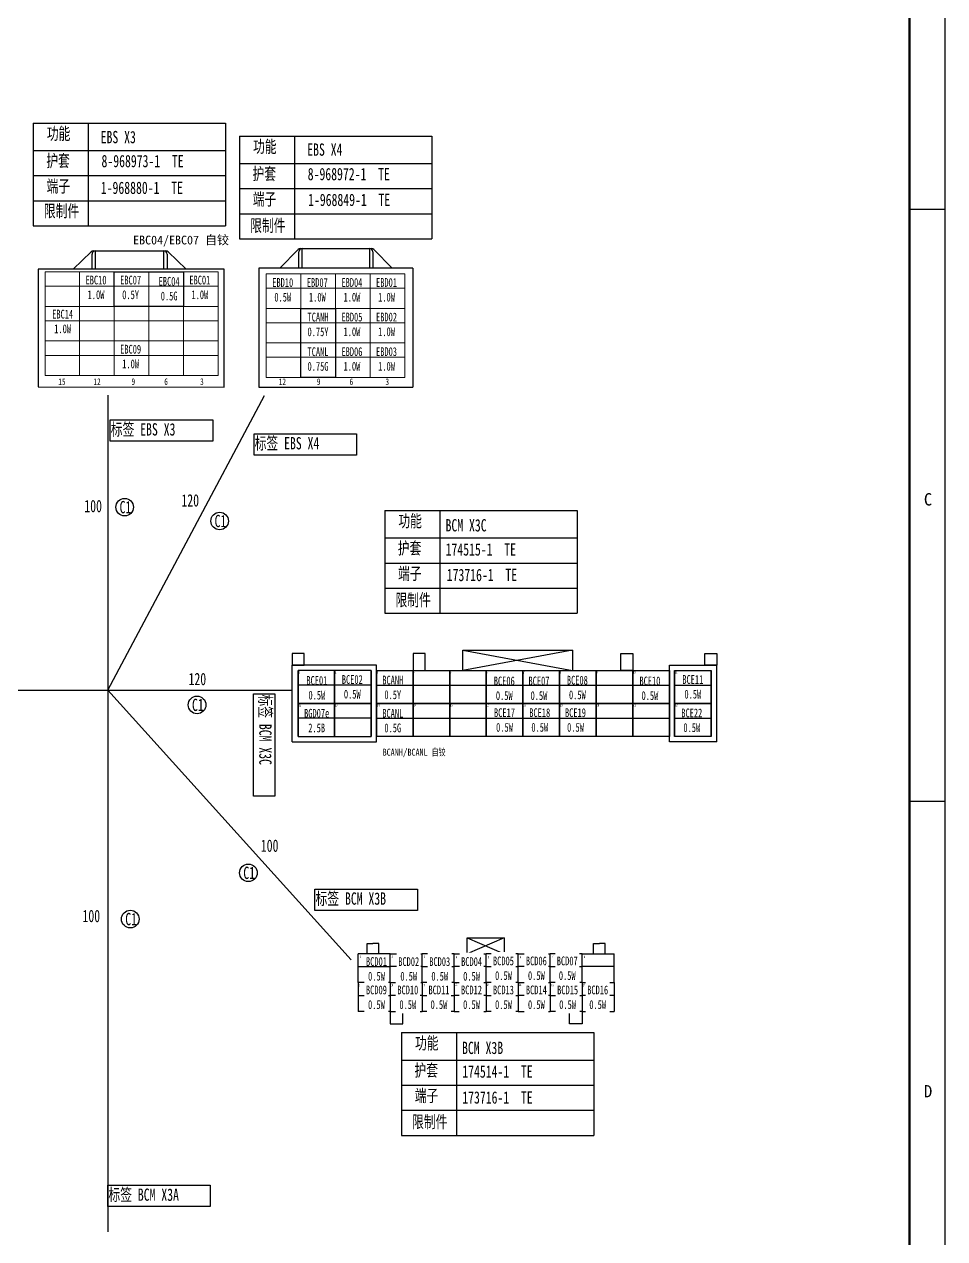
# Model space of a CAD drawing. Header units: millimetres. Extents: x 1543 to 5748, y 1576 to 2417.
# Drawn here: x 5486.9 to 5748.4, y 1788.3 to 2133.4 of the extents above; entities that cross this region are included whole.
import ezdxf

# ---------------------------------------------------------------- set-up
doc = ezdxf.new("R2010")
doc.units = ezdxf.units.MM
doc.layers.get('0').update_dxf_attribs({"lineweight": 25})
doc.layers.add('11文本层', color=255, linetype='Continuous')
for name, color, linetype, lineweight in [('1轮廓实线层', 7, 'Continuous', 50), ('_0', 7, 'Continuous', 25), ('图框层', 7, 'Continuous', 25), ('基本型', 7, 'Continuous', 18)]:
    doc.layers.add(name, color=color, linetype=linetype, lineweight=lineweight)
doc.styles.add('FST', font='', dxfattribs={"width": 0.67})
doc.styles.get("Standard").update_dxf_attribs({"font": ''})
doc.styles.add('仿宋体', font='', dxfattribs={"width": 0.7, "height": 3.5})
doc.styles.add('仿宋体GB2312', font='', dxfattribs={"width": 0.7})
doc.styles.add('标准', font='fangsong.ttf', dxfattribs={"width": 0.7, "height": 3.5})
doc.styles.get('FST').set_extended_font_data('宋体')
doc.styles.get('Standard').set_extended_font_data('SimSun')
doc.styles.get('仿宋体').set_extended_font_data('SimSun')
doc.styles.get('仿宋体GB2312').set_extended_font_data('SimSun')

# ---------------------------------------------------------------- blocks, each defined once
blk = doc.blocks.new('ZwmFrameMain_A0X5^_^分区图框^_^landscape')
at = {"lineweight": 50}
blk.add_line((4170, 821), (4170, 0), dxfattribs=at)
at = {"color": 3}
for p, q in [((4170, 494.6), (4180, 494.6)), ((4170, 326.4), (4180, 326.4))]:
    blk.add_line(p, q, dxfattribs=at)
at = {"layer": '图框层', "color": 1}
blk.add_line((4180, 831), (4180, -10), dxfattribs=at)
at = {"color": 3, "char_height": 3.5, "attachment_point": 1}
for s, insert in [('C', (4174.09, 413.88)), ('D', (4174.09, 245.68))]:
    blk.add_mtext_dynamic_manual_height_columns(s, width=3.8442, gutter_width=1, heights=[0], dxfattribs=dict(at, insert=insert))

msp = doc.modelspace()

# ---------------------------------------------------------------- linework, layer by layer
at = {"linetype": 'Continuous'}
for p, q in [((5505.91, 2068.72), (5500.83, 2063.8)), ((5506.19, 2063.8), (5506.19, 2068.06)), ((5506.56, 2068.99), (5527.16, 2068.99)), ((5507.12, 2068.99), (5507.12, 2063.8)), ((5526.6, 2063.8), (5526.6, 2068.99)), ((5527.53, 2068.06), (5527.53, 2063.8)), ((5532.89, 2063.8), (5527.8, 2068.72)), ((5564.7, 2069.37), (5559.5, 2064.08)), ((5564.97, 2064.08), (5564.97, 2068.72)), ((5565.36, 2069.65), (5585.55, 2069.65)), ((5565.9, 2064.08), (5565.9, 2069.65)), ((5585.01, 2069.65), (5585.01, 2064.08)), ((5585.94, 2068.72), (5585.94, 2064.08)), ((5591.41, 2064.08), (5586.21, 2069.37)), ((5584.08, 2064.08), (5553.56, 2064.08)), ((5597.35, 2064.08), (5584.08, 2064.08))]:
    msp.add_line(p, q, dxfattribs=at)
for p, q in [((5543.71, 2063.8), (5490.89, 2063.8)), ((5490.89, 2063.8), (5490.89, 2030.33)), ((5543.71, 2030.31), (5543.71, 2063.8)), ((5553.56, 2064.08), (5553.56, 2030.31)), ((5597.35, 2064.08), (5597.35, 2030.31)), ((5490.89, 2030.33), (5543.71, 2030.31)), ((5553.56, 2030.31), (5597.35, 2030.31)), ((5563.06, 1954.54), (5563.06, 1951.29)), ((5566.48, 1954.54), (5563.06, 1954.54)), ((5566.48, 1951.29), (5566.48, 1954.54)), ((5597.38, 1954.54), (5597.38, 1949.73)), ((5600.8, 1954.54), (5597.38, 1954.54)), ((5600.8, 1949.73), (5600.8, 1954.54)), ((5611.48, 1955.57), (5642.68, 1955.57)), ((5611.48, 1949.73), (5611.48, 1955.57)), ((5611.48, 1955.57), (5642.68, 1949.73)), ((5642.68, 1955.57), (5611.48, 1949.73)), ((5642.68, 1955.57), (5642.68, 1949.73)), ((5656.37, 1954.54), (5659.78, 1954.54)), ((5656.37, 1949.73), (5656.37, 1954.54)), ((5659.78, 1954.54), (5659.78, 1949.73)), ((5680.29, 1954.54), (5683.7, 1954.54)), ((5680.29, 1951.29), (5680.29, 1954.54)), ((5683.7, 1954.54), (5683.7, 1951.29)), ((5563.06, 1951.29), (5566.48, 1951.29)), ((5586.98, 1951.29), (5563.06, 1951.29)), ((5563.06, 1929.45), (5563.06, 1951.29)), ((5586.98, 1929.45), (5586.98, 1951.29)), ((5670.18, 1951.29), (5683.7, 1951.29)), ((5670.18, 1929.45), (5670.18, 1951.29)), ((5683.7, 1951.29), (5680.29, 1951.29)), ((5683.7, 1929.45), (5683.7, 1951.29)), ((5564.71, 1949.73), (5564.71, 1940.37)), ((5564.71, 1940.37), (5564.71, 1949.73)), ((5564.71, 1949.73), (5564.71, 1940.37)), ((5564.71, 1940.37), (5564.71, 1949.73)), ((5564.71, 1949.73), (5564.71, 1940.37)), ((5564.71, 1949.73), (5564.71, 1940.37)), ((5564.71, 1940.37), (5564.71, 1949.73)), ((5575.11, 1949.73), (5564.71, 1949.73)), ((5564.71, 1949.73), (5564.71, 1940.37)), ((5564.71, 1940.37), (5564.71, 1949.73)), ((5575.11, 1940.37), (5575.11, 1949.73)), ((5575.11, 1949.73), (5575.11, 1940.37)), ((5575.11, 1949.73), (5575.11, 1940.37)), ((5575.11, 1940.37), (5575.11, 1949.73)), ((5575.11, 1949.73), (5575.11, 1940.37)), ((5575.11, 1940.37), (5575.11, 1949.73)), ((5575.11, 1949.73), (5575.11, 1940.37)), ((5575.11, 1940.37), (5575.11, 1949.73)), ((5575.11, 1949.73), (5575.11, 1940.37)), ((5585.51, 1949.73), (5575.11, 1949.73)), ((5575.11, 1940.37), (5575.11, 1949.73)), ((5575.11, 1949.73), (5575.11, 1940.37)), ((5575.11, 1949.73), (5575.11, 1940.37)), ((5575.11, 1940.37), (5575.11, 1949.73)), ((5575.11, 1949.73), (5575.11, 1940.37)), ((5575.11, 1940.37), (5575.11, 1949.73)), ((5575.11, 1949.73), (5575.11, 1940.37)), ((5585.51, 1949.73), (5585.51, 1940.37)), ((5585.51, 1940.37), (5585.51, 1949.73)), ((5585.51, 1949.73), (5585.51, 1940.37)), ((5585.51, 1940.37), (5585.51, 1949.73)), ((5585.51, 1949.73), (5585.51, 1940.37)), ((5585.51, 1949.73), (5585.51, 1940.37)), ((5585.51, 1940.37), (5585.51, 1949.73)), ((5586.98, 1949.73), (5586.98, 1931.01)), ((5586.98, 1949.73), (5597.38, 1949.73)), ((5597.38, 1949.73), (5600.8, 1949.73)), ((5597.38, 1949.73), (5607.78, 1949.73)), ((5597.38, 1949.73), (5597.38, 1931.01)), ((5597.38, 1940.37), (5597.38, 1949.73)), ((5597.38, 1949.73), (5597.38, 1940.37)), ((5597.38, 1949.73), (5597.38, 1940.37)), ((5597.38, 1940.37), (5597.38, 1949.73)), ((5597.38, 1949.73), (5597.38, 1940.37)), ((5597.38, 1940.37), (5597.38, 1949.73)), ((5597.38, 1949.73), (5597.38, 1940.37)), ((5607.78, 1949.73), (5607.78, 1940.37)), ((5607.78, 1940.37), (5607.78, 1949.73)), ((5607.78, 1949.73), (5607.78, 1940.37)), ((5607.78, 1940.37), (5607.78, 1949.73)), ((5607.78, 1949.73), (5607.78, 1940.37)), ((5607.78, 1949.73), (5607.78, 1940.37)), ((5607.78, 1940.37), (5607.78, 1949.73)), ((5607.78, 1949.73), (5618.18, 1949.73)), ((5607.78, 1949.73), (5607.78, 1931.01)), ((5611.48, 1949.73), (5621.88, 1949.73)), ((5618.18, 1949.73), (5618.18, 1940.37)), ((5618.18, 1940.37), (5618.18, 1949.73)), ((5618.18, 1949.73), (5618.18, 1940.37)), ((5618.18, 1940.37), (5618.18, 1949.73)), ((5618.18, 1949.73), (5618.18, 1940.37)), ((5618.18, 1949.73), (5618.18, 1940.37)), ((5618.18, 1940.37), (5618.18, 1949.73)), ((5618.18, 1949.73), (5618.18, 1931.01)), ((5621.88, 1949.73), (5632.46, 1949.73)), ((5628.58, 1940.37), (5628.58, 1949.73)), ((5628.58, 1949.73), (5628.58, 1940.37)), ((5628.58, 1949.73), (5628.58, 1940.37)), ((5628.58, 1940.37), (5628.58, 1949.73)), ((5628.58, 1949.73), (5628.58, 1940.37)), ((5628.58, 1940.37), (5628.58, 1949.73)), ((5628.58, 1949.73), (5628.58, 1940.37)), ((5632.46, 1949.73), (5649.38, 1949.73)), ((5638.98, 1949.73), (5638.98, 1940.37)), ((5638.98, 1940.37), (5638.98, 1949.73)), ((5638.98, 1949.73), (5638.98, 1940.37)), ((5638.98, 1940.37), (5638.98, 1949.73)), ((5638.98, 1949.73), (5638.98, 1940.37)), ((5638.98, 1949.73), (5638.98, 1940.37)), ((5638.98, 1940.37), (5638.98, 1949.73)), ((5638.98, 1949.73), (5638.98, 1940.37)), ((5638.98, 1940.37), (5638.98, 1949.73)), ((5638.98, 1949.73), (5638.98, 1931.01)), ((5649.38, 1949.73), (5659.78, 1949.73)), ((5649.38, 1949.73), (5649.38, 1931.01)), ((5649.38, 1940.37), (5649.38, 1949.73)), ((5649.38, 1949.73), (5649.38, 1940.37)), ((5649.38, 1949.73), (5649.38, 1940.37)), ((5649.38, 1940.37), (5649.38, 1949.73)), ((5649.38, 1949.73), (5649.38, 1940.37)), ((5649.38, 1940.37), (5649.38, 1949.73)), ((5649.38, 1949.73), (5649.38, 1940.37)), ((5659.78, 1949.73), (5656.37, 1949.73)), ((5659.78, 1949.73), (5659.78, 1940.37)), ((5659.78, 1940.37), (5659.78, 1949.73)), ((5659.78, 1949.73), (5659.78, 1940.37)), ((5659.78, 1940.37), (5659.78, 1949.73)), ((5659.78, 1949.73), (5659.78, 1940.37)), ((5659.78, 1949.73), (5670.18, 1949.73)), ((5659.78, 1949.73), (5659.78, 1940.37)), ((5659.78, 1940.37), (5659.78, 1949.73)), ((5670.18, 1940.37), (5670.18, 1949.73)), ((5670.18, 1949.73), (5670.18, 1940.37)), ((5670.18, 1940.37), (5670.18, 1949.73)), ((5670.18, 1949.73), (5670.18, 1940.37)), ((5670.18, 1949.73), (5670.18, 1940.37)), ((5670.18, 1940.37), (5670.18, 1949.73)), ((5670.18, 1949.73), (5670.18, 1940.37)), ((5670.18, 1940.37), (5670.18, 1949.73)), ((5670.18, 1949.73), (5670.18, 1940.37)), ((5671.65, 1940.37), (5671.65, 1949.73)), ((5671.65, 1949.73), (5671.65, 1940.37)), ((5671.65, 1949.73), (5682.05, 1949.73)), ((5671.65, 1949.73), (5671.65, 1940.37)), ((5671.65, 1940.37), (5671.65, 1949.73)), ((5671.65, 1949.73), (5671.65, 1940.37)), ((5671.65, 1940.37), (5671.65, 1949.73)), ((5671.65, 1949.73), (5671.65, 1940.37)), ((5682.05, 1949.73), (5682.05, 1940.37)), ((5682.05, 1940.37), (5682.05, 1949.73)), ((5682.05, 1949.73), (5682.05, 1940.37)), ((5682.05, 1940.37), (5682.05, 1949.73)), ((5682.05, 1949.73), (5682.05, 1940.37)), ((5682.05, 1949.73), (5682.05, 1940.37)), ((5682.05, 1940.37), (5682.05, 1949.73)), ((5682.05, 1949.73), (5682.05, 1940.37)), ((5682.05, 1940.37), (5682.05, 1949.73)), ((5575.11, 1945.57), (5564.71, 1945.57)), ((5585.51, 1945.57), (5575.11, 1945.57)), ((5586.98, 1945.57), (5597.38, 1945.57)), ((5597.38, 1945.57), (5607.78, 1945.57)), ((5607.78, 1945.57), (5618.18, 1945.57)), ((5618.18, 1945.57), (5628.58, 1945.57)), ((5628.58, 1945.57), (5638.98, 1945.57)), ((5638.98, 1945.57), (5649.38, 1945.57)), ((5649.38, 1945.57), (5659.78, 1945.57)), ((5659.78, 1945.57), (5670.18, 1945.57)), ((5671.65, 1945.57), (5682.05, 1945.57)), ((5564.71, 1940.37), (5564.71, 1931.01)), ((5564.71, 1931.01), (5564.71, 1940.37)), ((5564.71, 1940.37), (5564.71, 1931.01)), ((5564.71, 1931.01), (5564.71, 1940.37)), ((5564.71, 1940.37), (5564.71, 1931.01)), ((5564.71, 1931.01), (5564.71, 1940.37)), ((5564.71, 1940.37), (5564.71, 1931.01)), ((5564.71, 1931.01), (5564.71, 1940.37)), ((5564.71, 1940.37), (5564.71, 1931.01)), ((5575.11, 1940.37), (5564.71, 1940.37)), ((5564.71, 1940.37), (5575.11, 1940.37)), ((5575.11, 1940.37), (5575.11, 1931.01)), ((5575.11, 1931.01), (5575.11, 1940.37)), ((5575.11, 1940.37), (5575.11, 1931.01)), ((5575.11, 1931.01), (5575.11, 1940.37)), ((5575.11, 1940.37), (5575.11, 1931.01)), ((5575.11, 1931.01), (5575.11, 1940.37)), ((5575.11, 1940.37), (5575.11, 1931.01)), ((5575.11, 1940.37), (5585.51, 1940.37)), ((5585.51, 1940.37), (5575.11, 1940.37)), ((5575.11, 1940.37), (5575.11, 1931.01)), ((5575.11, 1931.01), (5575.11, 1940.37)), ((5575.11, 1940.37), (5575.11, 1931.01)), ((5575.11, 1931.01), (5575.11, 1940.37)), ((5575.11, 1940.37), (5575.11, 1931.01)), ((5575.11, 1931.01), (5575.11, 1940.37)), ((5575.11, 1940.37), (5575.11, 1931.01)), ((5575.11, 1931.01), (5575.11, 1940.37)), ((5575.11, 1940.37), (5575.11, 1931.01)), ((5585.51, 1940.37), (5585.51, 1931.01)), ((5585.51, 1931.01), (5585.51, 1940.37)), ((5585.51, 1940.37), (5585.51, 1931.01)), ((5585.51, 1931.01), (5585.51, 1940.37)), ((5585.51, 1940.37), (5585.51, 1931.01)), ((5585.51, 1931.01), (5585.51, 1940.37)), ((5585.51, 1940.37), (5585.51, 1931.01)), ((5597.38, 1940.37), (5586.98, 1940.37)), ((5586.98, 1940.37), (5597.38, 1940.37)), ((5597.38, 1940.37), (5607.78, 1940.37)), ((5607.78, 1940.37), (5597.38, 1940.37)), ((5597.38, 1940.37), (5597.38, 1931.01)), ((5597.38, 1931.01), (5597.38, 1940.37)), ((5597.38, 1940.37), (5597.38, 1931.01)), ((5597.38, 1931.01), (5597.38, 1940.37)), ((5597.38, 1940.37), (5597.38, 1931.01)), ((5597.38, 1931.01), (5597.38, 1940.37)), ((5597.38, 1940.37), (5597.38, 1931.01)), ((5607.78, 1940.37), (5607.78, 1931.01)), ((5607.78, 1931.01), (5607.78, 1940.37)), ((5607.78, 1940.37), (5607.78, 1931.01)), ((5607.78, 1931.01), (5607.78, 1940.37)), ((5607.78, 1940.37), (5607.78, 1931.01)), ((5607.78, 1931.01), (5607.78, 1940.37)), ((5607.78, 1940.37), (5607.78, 1931.01)), ((5607.78, 1940.37), (5618.18, 1940.37)), ((5618.18, 1940.37), (5607.78, 1940.37)), ((5618.18, 1940.37), (5618.18, 1931.01)), ((5618.18, 1931.01), (5618.18, 1940.37)), ((5618.18, 1940.37), (5618.18, 1931.01)), ((5618.18, 1931.01), (5618.18, 1940.37)), ((5618.18, 1940.37), (5618.18, 1931.01)), ((5618.18, 1931.01), (5618.18, 1940.37)), ((5618.18, 1940.37), (5618.18, 1931.01)), ((5628.58, 1940.37), (5618.18, 1940.37)), ((5618.18, 1940.37), (5628.58, 1940.37)), ((5628.58, 1940.37), (5628.58, 1931.01)), ((5628.58, 1931.01), (5628.58, 1940.37)), ((5628.58, 1940.37), (5628.58, 1931.01)), ((5628.58, 1931.01), (5628.58, 1940.37)), ((5628.58, 1940.37), (5628.58, 1931.01)), ((5628.58, 1931.01), (5628.58, 1940.37)), ((5628.58, 1940.37), (5628.58, 1931.01)), ((5628.58, 1940.37), (5638.98, 1940.37)), ((5638.98, 1940.37), (5628.58, 1940.37)), ((5638.98, 1940.37), (5638.98, 1931.01)), ((5638.98, 1931.01), (5638.98, 1940.37)), ((5638.98, 1940.37), (5638.98, 1931.01)), ((5638.98, 1931.01), (5638.98, 1940.37)), ((5638.98, 1940.37), (5638.98, 1931.01)), ((5638.98, 1931.01), (5638.98, 1940.37)), ((5638.98, 1940.37), (5638.98, 1931.01)), ((5638.98, 1931.01), (5638.98, 1940.37)), ((5638.98, 1940.37), (5638.98, 1931.01)), ((5649.38, 1940.37), (5638.98, 1940.37)), ((5638.98, 1940.37), (5649.38, 1940.37)), ((5649.38, 1940.37), (5659.78, 1940.37)), ((5659.78, 1940.37), (5649.38, 1940.37)), ((5649.38, 1940.37), (5649.38, 1931.01)), ((5649.38, 1931.01), (5649.38, 1940.37)), ((5649.38, 1940.37), (5649.38, 1931.01)), ((5649.38, 1931.01), (5649.38, 1940.37)), ((5649.38, 1940.37), (5649.38, 1931.01)), ((5649.38, 1931.01), (5649.38, 1940.37)), ((5649.38, 1940.37), (5649.38, 1931.01)), ((5670.18, 1940.37), (5659.78, 1940.37)), ((5659.78, 1940.37), (5670.18, 1940.37)), ((5659.78, 1940.37), (5659.78, 1931.01)), ((5659.78, 1931.01), (5659.78, 1940.37)), ((5659.78, 1940.37), (5659.78, 1931.01)), ((5659.78, 1931.01), (5659.78, 1940.37)), ((5659.78, 1940.37), (5659.78, 1931.01)), ((5659.78, 1931.01), (5659.78, 1940.37)), ((5659.78, 1940.37), (5659.78, 1931.01)), ((5670.18, 1940.37), (5670.18, 1931.01)), ((5670.18, 1931.01), (5670.18, 1940.37)), ((5670.18, 1940.37), (5670.18, 1931.01)), ((5670.18, 1931.01), (5670.18, 1940.37)), ((5670.18, 1940.37), (5670.18, 1931.01)), ((5670.18, 1931.01), (5670.18, 1940.37)), ((5670.18, 1940.37), (5670.18, 1931.01)), ((5670.18, 1931.01), (5670.18, 1940.37)), ((5670.18, 1940.37), (5670.18, 1931.01)), ((5671.65, 1940.37), (5671.65, 1931.01)), ((5671.65, 1931.01), (5671.65, 1940.37)), ((5671.65, 1940.37), (5671.65, 1931.01)), ((5671.65, 1931.01), (5671.65, 1940.37)), ((5671.65, 1940.37), (5671.65, 1931.01)), ((5671.65, 1931.01), (5671.65, 1940.37)), ((5671.65, 1940.37), (5671.65, 1931.01)), ((5671.65, 1940.37), (5682.05, 1940.37)), ((5682.05, 1940.37), (5671.65, 1940.37)), ((5682.05, 1940.37), (5682.05, 1931.01)), ((5682.05, 1931.01), (5682.05, 1940.37)), ((5682.05, 1940.37), (5682.05, 1931.01)), ((5682.05, 1931.01), (5682.05, 1940.37)), ((5682.05, 1940.37), (5682.05, 1931.01)), ((5682.05, 1931.01), (5682.05, 1940.37)), ((5682.05, 1940.37), (5682.05, 1931.01)), ((5682.05, 1931.01), (5682.05, 1940.37)), ((5682.05, 1940.37), (5682.05, 1931.01)), ((5575.11, 1936.21), (5564.71, 1936.21)), ((5585.51, 1936.21), (5575.11, 1936.21)), ((5586.98, 1936.21), (5597.38, 1936.21)), ((5597.38, 1936.21), (5607.78, 1936.21)), ((5607.78, 1936.21), (5618.18, 1936.21)), ((5618.18, 1936.21), (5628.58, 1936.21)), ((5628.58, 1936.21), (5638.98, 1936.21)), ((5638.98, 1936.21), (5649.38, 1936.21)), ((5649.38, 1936.21), (5659.78, 1936.21)), ((5659.78, 1936.21), (5670.18, 1936.21)), ((5671.65, 1936.21), (5682.05, 1936.21)), ((5563.06, 1929.45), (5586.98, 1929.45)), ((5564.71, 1931.01), (5575.11, 1931.01)), ((5575.11, 1931.01), (5585.51, 1931.01)), ((5597.38, 1931.01), (5586.98, 1931.01)), ((5607.78, 1931.01), (5597.38, 1931.01)), ((5618.18, 1931.01), (5607.78, 1931.01)), ((5628.58, 1931.01), (5618.18, 1931.01)), ((5638.98, 1931.01), (5628.58, 1931.01)), ((5649.38, 1931.01), (5638.98, 1931.01)), ((5659.78, 1931.01), (5649.38, 1931.01)), ((5670.18, 1931.01), (5659.78, 1931.01)), ((5683.7, 1929.45), (5670.18, 1929.45)), ((5682.05, 1931.01), (5671.65, 1931.01)), ((5584.32, 1872.14), (5585.99, 1872.14)), ((5584.32, 1869.27), (5584.32, 1872.14)), ((5587.65, 1872.14), (5585.99, 1872.14)), ((5587.65, 1869.27), (5587.65, 1872.14)), ((5612.78, 1873.76), (5623.28, 1873.76)), ((5612.78, 1869.27), (5612.78, 1873.76)), ((5612.78, 1873.76), (5623.28, 1869.27)), ((5623.28, 1873.76), (5612.78, 1869.27)), ((5623.28, 1873.76), (5623.28, 1869.27)), ((5648.64, 1872.14), (5650.3, 1872.14)), ((5648.64, 1869.27), (5648.64, 1872.14)), ((5651.97, 1872.14), (5650.3, 1872.14)), ((5651.97, 1869.27), (5651.97, 1872.14)), ((5581.75, 1861.08), (5581.75, 1869.27)), ((5590.85, 1869.27), (5581.75, 1869.27)), ((5590.85, 1861.08), (5590.85, 1869.27)), ((5590.85, 1861.08), (5590.85, 1869.27)), ((5590.85, 1869.27), (5599.95, 1869.27)), ((5590.85, 1861.08), (5590.85, 1869.27)), ((5590.85, 1861.08), (5590.85, 1869.27)), ((5599.95, 1861.08), (5599.95, 1869.27)), ((5599.95, 1861.08), (5599.95, 1869.27)), ((5609.05, 1869.27), (5599.95, 1869.27)), ((5609.05, 1861.08), (5609.05, 1869.27)), ((5609.05, 1861.08), (5609.05, 1869.27)), ((5609.05, 1869.27), (5618.15, 1869.27)), ((5609.05, 1861.08), (5609.05, 1869.27)), ((5609.05, 1861.08), (5609.05, 1869.27)), ((5618.15, 1861.08), (5618.15, 1869.27)), ((5618.15, 1861.08), (5618.15, 1869.27)), ((5627.25, 1869.27), (5618.15, 1869.27)), ((5627.25, 1861.08), (5627.25, 1869.27)), ((5627.25, 1861.08), (5627.25, 1869.27)), ((5627.25, 1869.27), (5636.35, 1869.27)), ((5627.25, 1861.08), (5627.25, 1869.27)), ((5627.25, 1861.08), (5627.25, 1869.27)), ((5636.35, 1861.08), (5636.35, 1869.27)), ((5636.35, 1861.08), (5636.35, 1869.27)), ((5645.45, 1869.27), (5636.35, 1869.27)), ((5645.45, 1861.08), (5645.45, 1869.27)), ((5645.45, 1861.08), (5645.45, 1869.27)), ((5645.45, 1869.27), (5654.55, 1869.27)), ((5645.45, 1861.08), (5645.45, 1869.27)), ((5645.45, 1861.08), (5645.45, 1869.27)), ((5654.55, 1861.08), (5654.55, 1869.27)), ((5581.75, 1865.63), (5590.85, 1865.63)), ((5599.95, 1865.63), (5590.85, 1865.63)), ((5599.95, 1865.63), (5609.05, 1865.63)), ((5618.15, 1865.63), (5609.05, 1865.63)), ((5618.15, 1865.63), (5627.25, 1865.63)), ((5636.35, 1865.63), (5627.25, 1865.63)), ((5636.35, 1865.63), (5645.45, 1865.63)), ((5654.55, 1865.63), (5645.45, 1865.63)), ((5590.85, 1861.08), (5581.75, 1861.08)), ((5581.75, 1861.08), (5581.75, 1852.89)), ((5590.85, 1861.08), (5581.75, 1861.08)), ((5590.85, 1861.08), (5599.95, 1861.08)), ((5590.85, 1861.08), (5590.85, 1852.89)), ((5590.85, 1861.08), (5590.85, 1852.89)), ((5590.85, 1861.08), (5599.95, 1861.08)), ((5590.85, 1861.08), (5590.85, 1852.89)), ((5590.85, 1861.08), (5590.85, 1852.89)), ((5609.05, 1861.08), (5599.95, 1861.08)), ((5599.95, 1861.08), (5599.95, 1852.89)), ((5609.05, 1861.08), (5599.95, 1861.08)), ((5599.95, 1861.08), (5599.95, 1852.89)), ((5609.05, 1861.08), (5618.15, 1861.08)), ((5609.05, 1861.08), (5609.05, 1852.89)), ((5609.05, 1861.08), (5609.05, 1852.89)), ((5609.05, 1861.08), (5618.15, 1861.08)), ((5609.05, 1861.08), (5609.05, 1852.89)), ((5609.05, 1861.08), (5609.05, 1852.89)), ((5627.25, 1861.08), (5618.15, 1861.08)), ((5618.15, 1861.08), (5618.15, 1852.89)), ((5627.25, 1861.08), (5618.15, 1861.08)), ((5618.15, 1861.08), (5618.15, 1852.89)), ((5627.25, 1861.08), (5636.35, 1861.08)), ((5627.25, 1861.08), (5627.25, 1852.89)), ((5627.25, 1861.08), (5627.25, 1852.89)), ((5627.25, 1861.08), (5636.35, 1861.08)), ((5627.25, 1861.08), (5627.25, 1852.89)), ((5627.25, 1861.08), (5627.25, 1852.89)), ((5645.45, 1861.08), (5636.35, 1861.08)), ((5636.35, 1861.08), (5636.35, 1852.89)), ((5645.45, 1861.08), (5636.35, 1861.08)), ((5636.35, 1861.08), (5636.35, 1852.89)), ((5645.45, 1861.08), (5654.55, 1861.08)), ((5645.45, 1861.08), (5645.45, 1852.89)), ((5645.45, 1861.08), (5645.45, 1852.89)), ((5645.45, 1861.08), (5654.55, 1861.08)), ((5645.45, 1861.08), (5645.45, 1852.89)), ((5645.45, 1861.08), (5645.45, 1852.89)), ((5654.55, 1861.08), (5654.55, 1852.89)), ((5581.75, 1857.44), (5590.85, 1857.44)), ((5599.95, 1857.44), (5590.85, 1857.44)), ((5599.95, 1857.44), (5609.05, 1857.44)), ((5618.15, 1857.44), (5609.05, 1857.44)), ((5618.15, 1857.44), (5627.25, 1857.44)), ((5636.35, 1857.44), (5627.25, 1857.44)), ((5636.35, 1857.44), (5645.45, 1857.44)), ((5654.55, 1857.44), (5645.45, 1857.44)), ((5590.85, 1852.89), (5581.75, 1852.89)), ((5590.85, 1852.89), (5599.95, 1852.89)), ((5590.85, 1852.89), (5590.85, 1849.38)), ((5594.51, 1849.38), (5594.51, 1852.89)), ((5609.05, 1852.89), (5599.95, 1852.89)), ((5609.05, 1852.89), (5618.15, 1852.89)), ((5627.25, 1852.89), (5618.15, 1852.89)), ((5627.25, 1852.89), (5636.35, 1852.89)), ((5645.45, 1852.89), (5636.35, 1852.89)), ((5641.78, 1849.38), (5641.78, 1852.89)), ((5645.45, 1852.89), (5654.55, 1852.89)), ((5645.45, 1852.89), (5645.45, 1849.38)), ((5590.85, 1849.38), (5594.51, 1849.38)), ((5645.45, 1849.38), (5641.78, 1849.38))]:
    msp.add_line(p, q)
for centre, start, end in [((5506.56, 2068.06), 90, 134.0569), ((5507.12, 2068.06), 90, 180), ((5526.6, 2068.06), 0, 90), ((5527.16, 2068.06), 45.9431, 90), ((5565.36, 2068.72), 90, 135.4815), ((5565.9, 2068.72), 90, 180), ((5585.01, 2068.72), 0, 90), ((5585.55, 2068.72), 44.5185, 90)]:
    msp.add_arc(centre, 0.928, start, end, dxfattribs=at)
at = {"layer": '11文本层'}
for p, q in [((5489.5, 2105.33), (5489.5, 2097.53)), ((5489.5, 2105.33), (5505.1, 2105.33)), ((5505.1, 2105.33), (5544.1, 2105.33)), ((5505.1, 2105.33), (5505.1, 2076.08)), ((5544.1, 2105.33), (5544.1, 2076.08)), ((5548.09, 2101.64), (5548.09, 2093.84)), ((5548.09, 2101.64), (5563.69, 2101.64)), ((5563.69, 2101.64), (5602.69, 2101.64)), ((5563.69, 2101.64), (5563.69, 2072.39)), ((5602.69, 2101.64), (5602.69, 2072.39)), ((5489.5, 2097.53), (5544.1, 2097.53)), ((5489.5, 2097.53), (5489.5, 2090.38)), ((5548.09, 2093.84), (5602.69, 2093.84)), ((5548.09, 2093.84), (5548.09, 2086.69)), ((5489.5, 2090.38), (5544.1, 2090.38)), ((5489.5, 2090.38), (5489.5, 2083.23)), ((5548.09, 2086.69), (5602.69, 2086.69)), ((5548.09, 2086.69), (5548.09, 2079.54)), ((5489.5, 2083.23), (5544.1, 2083.23)), ((5489.5, 2083.23), (5489.5, 2076.08)), ((5548.09, 2079.54), (5602.69, 2079.54)), ((5548.09, 2079.54), (5548.09, 2072.39)), ((5489.5, 2076.08), (5544.1, 2076.08)), ((5548.09, 2072.39), (5602.69, 2072.39)), ((5589.36, 1995.25), (5589.36, 1987.45)), ((5589.36, 1995.25), (5604.96, 1995.25)), ((5604.96, 1995.25), (5604.96, 1966)), ((5604.96, 1995.25), (5643.96, 1995.25)), ((5643.96, 1995.25), (5643.96, 1966)), ((5643.96, 1995.25), (5643.96, 1987.45)), ((5589.36, 1987.45), (5643.96, 1987.45)), ((5589.36, 1987.45), (5589.36, 1980.3)), ((5589.36, 1980.3), (5643.96, 1980.3)), ((5589.36, 1980.3), (5589.36, 1973.15)), ((5589.36, 1973.15), (5643.96, 1973.15)), ((5589.36, 1973.15), (5589.36, 1966)), ((5589.36, 1966), (5643.96, 1966)), ((5594.1, 1846.87), (5594.1, 1839.07)), ((5594.1, 1846.87), (5648.7, 1846.87)), ((5609.7, 1846.87), (5609.7, 1817.62)), ((5648.7, 1846.87), (5648.7, 1817.62)), ((5648.7, 1846.87), (5648.7, 1839.07)), ((5594.1, 1839.07), (5648.7, 1839.07)), ((5594.1, 1839.07), (5594.1, 1831.92)), ((5594.1, 1831.92), (5648.7, 1831.92)), ((5594.1, 1831.92), (5594.1, 1824.77)), ((5594.1, 1824.77), (5648.7, 1824.77)), ((5594.1, 1824.77), (5594.1, 1817.62)), ((5594.1, 1817.62), (5648.7, 1817.62))]:
    msp.add_line(p, q, dxfattribs=at)
at = {"layer": '1轮廓实线层', "lineweight": -2}
for p, q in [((4576.35, 1944.17), (5510.67, 1944.17)), ((5510.67, 1944.17), (5579.78, 1867.58))]:
    msp.add_line(p, q, dxfattribs=at)
at = {"layer": '1轮廓实线层', "lineweight": 30}
for points in [[(5512.5, 2063.06), (5532.16, 2063.06), (5532.16, 2053.23), (5512.5, 2053.23)], [(5565.51, 2052.67), (5575.34, 2052.67), (5575.34, 2033.02), (5565.51, 2033.02)], [(5586.98, 1949.73), (5597.38, 1949.73), (5597.38, 1931.01), (5586.98, 1931.01)]]:
    msp.add_lwpolyline(points, close=True, dxfattribs=at)
at = {"layer": '1轮廓实线层', "lineweight": -2}
for points in [[(5512.5, 2063.06), (5532.16, 2063.06), (5532.16, 2053.23), (5512.5, 2053.23)], [(5565.51, 2052.67), (5575.34, 2052.67), (5575.34, 2033.02), (5565.51, 2033.02)], [(5511.35, 2020.95), (5540.46, 2020.95), (5540.46, 2014.91), (5511.35, 2014.91)], [(5552.22, 2017), (5581.34, 2017), (5581.34, 2010.96), (5552.22, 2010.96)], [(5558.1, 1943.11), (5558.1, 1914), (5552.07, 1914), (5552.07, 1943.11)], [(5569.52, 1887.62), (5598.63, 1887.62), (5598.63, 1881.58), (5569.52, 1881.58)], [(5510.67, 1803.46), (5539.79, 1803.46), (5539.79, 1797.43), (5510.67, 1797.43)]]:
    msp.add_lwpolyline(points, close=True, dxfattribs=at)
at = {"layer": '_0', "lineweight": -3}
for p, q in [((5510.67, 2028.04), (5510.67, 1944.17)), ((5510.67, 1944.17), (5555.15, 2027.86)), ((5510.67, 1987.92), (5510.67, 1790.27)), ((5510.67, 1944.17), (5563.06, 1944.17))]:
    msp.add_line(p, q, dxfattribs=at)
msp.add_lwpolyline([(5586.98, 1949.73), (5597.38, 1949.73), (5597.38, 1931.01), (5586.98, 1931.01)], close=True, dxfattribs=at)
at = {"layer": '_0', "color": 1}
for centre in [(5515.45, 1996.17), (5542.43, 1992.23), (5536.02, 1939.98), (5550.6, 1892.25), (5517.05, 1879.11)]:
    msp.add_circle(centre, 2.5, dxfattribs=at)
at = {"layer": '基本型'}
for p, q in [((5492.84, 2053.23), (5492.84, 2063.06)), ((5492.84, 2063.06), (5502.67, 2063.06)), ((5502.67, 2053.23), (5502.67, 2063.06)), ((5502.67, 2063.06), (5512.5, 2063.06)), ((5502.67, 2063.06), (5502.67, 2053.23)), ((5512.5, 2053.23), (5512.5, 2063.06)), ((5512.5, 2063.06), (5522.33, 2063.06)), ((5512.5, 2063.06), (5512.5, 2053.23)), ((5522.33, 2053.23), (5522.33, 2063.06)), ((5522.33, 2063.06), (5532.16, 2063.06)), ((5522.33, 2063.06), (5522.33, 2053.23)), ((5532.16, 2053.23), (5532.16, 2063.06)), ((5532.16, 2063.06), (5541.98, 2063.06)), ((5532.16, 2063.06), (5532.16, 2053.23)), ((5541.98, 2063.06), (5541.98, 2053.23)), ((5555.68, 2052.67), (5555.68, 2062.5)), ((5555.68, 2062.5), (5565.51, 2062.5)), ((5565.51, 2052.67), (5565.51, 2062.5)), ((5565.51, 2062.5), (5575.34, 2062.5)), ((5565.51, 2062.5), (5565.51, 2052.67)), ((5575.34, 2052.67), (5575.34, 2062.5)), ((5575.34, 2062.5), (5585.17, 2062.5)), ((5575.34, 2062.5), (5575.34, 2052.67)), ((5585.17, 2052.67), (5585.17, 2062.5)), ((5585.17, 2062.5), (5595, 2062.5)), ((5585.17, 2062.5), (5585.17, 2052.67)), ((5595, 2062.5), (5595, 2052.67)), ((5502.67, 2058.97), (5492.84, 2058.97)), ((5512.5, 2058.97), (5502.67, 2058.97)), ((5522.33, 2058.97), (5512.5, 2058.97)), ((5532.16, 2058.97), (5522.33, 2058.97)), ((5541.98, 2058.97), (5532.16, 2058.97)), ((5565.51, 2058.4), (5555.68, 2058.4)), ((5575.34, 2058.4), (5565.51, 2058.4)), ((5585.17, 2058.4), (5575.34, 2058.4)), ((5595, 2058.4), (5585.17, 2058.4)), ((5492.84, 2043.41), (5492.84, 2053.23)), ((5492.84, 2053.23), (5502.67, 2053.23)), ((5502.67, 2053.23), (5492.84, 2053.23)), ((5502.67, 2043.41), (5502.67, 2053.23)), ((5502.67, 2053.23), (5512.5, 2053.23)), ((5502.67, 2053.23), (5502.67, 2043.41)), ((5512.5, 2053.23), (5502.67, 2053.23)), ((5512.5, 2043.41), (5512.5, 2053.23)), ((5512.5, 2053.23), (5522.33, 2053.23)), ((5512.5, 2053.23), (5512.5, 2043.41)), ((5522.33, 2053.23), (5512.5, 2053.23)), ((5522.33, 2043.41), (5522.33, 2053.23)), ((5522.33, 2053.23), (5532.16, 2053.23)), ((5522.33, 2053.23), (5522.33, 2043.41)), ((5532.16, 2053.23), (5522.33, 2053.23)), ((5532.16, 2043.41), (5532.16, 2053.23)), ((5532.16, 2053.23), (5541.98, 2053.23)), ((5532.16, 2053.23), (5532.16, 2043.41)), ((5541.98, 2053.23), (5532.16, 2053.23)), ((5541.98, 2053.23), (5541.98, 2043.41)), ((5565.51, 2052.67), (5555.68, 2052.67)), ((5555.68, 2042.84), (5555.68, 2052.67)), ((5555.68, 2052.67), (5565.51, 2052.67)), ((5575.34, 2052.67), (5565.51, 2052.67)), ((5565.51, 2042.84), (5565.51, 2052.67)), ((5565.51, 2052.67), (5575.34, 2052.67)), ((5565.51, 2052.67), (5565.51, 2042.84)), ((5585.17, 2052.67), (5575.34, 2052.67)), ((5575.34, 2042.84), (5575.34, 2052.67)), ((5575.34, 2052.67), (5585.17, 2052.67)), ((5575.34, 2052.67), (5575.34, 2042.84)), ((5595, 2052.67), (5585.17, 2052.67)), ((5585.17, 2042.84), (5585.17, 2052.67)), ((5585.17, 2052.67), (5595, 2052.67)), ((5585.17, 2052.67), (5585.17, 2042.84)), ((5595, 2052.67), (5595, 2042.84)), ((5502.67, 2049.14), (5492.84, 2049.14)), ((5512.5, 2049.14), (5502.67, 2049.14)), ((5522.33, 2049.14), (5512.5, 2049.14)), ((5532.16, 2049.14), (5522.33, 2049.14)), ((5541.98, 2049.14), (5532.16, 2049.14)), ((5565.51, 2048.58), (5555.68, 2048.58)), ((5575.34, 2048.58), (5565.51, 2048.58)), ((5585.17, 2048.58), (5575.34, 2048.58)), ((5595, 2048.58), (5585.17, 2048.58)), ((5492.84, 2033.58), (5492.84, 2043.41)), ((5492.84, 2043.41), (5502.67, 2043.41)), ((5502.67, 2043.41), (5492.84, 2043.41)), ((5502.67, 2033.58), (5502.67, 2043.41)), ((5502.67, 2043.41), (5512.5, 2043.41)), ((5502.67, 2043.41), (5502.67, 2033.58)), ((5512.5, 2043.41), (5502.67, 2043.41)), ((5512.5, 2033.58), (5512.5, 2043.41)), ((5512.5, 2043.41), (5522.33, 2043.41)), ((5512.5, 2043.41), (5512.5, 2033.58)), ((5522.33, 2043.41), (5512.5, 2043.41)), ((5522.33, 2033.58), (5522.33, 2043.41)), ((5522.33, 2043.41), (5532.16, 2043.41)), ((5522.33, 2043.41), (5522.33, 2033.58)), ((5532.16, 2043.41), (5522.33, 2043.41)), ((5532.16, 2033.58), (5532.16, 2043.41)), ((5532.16, 2043.41), (5541.98, 2043.41)), ((5532.16, 2043.41), (5532.16, 2033.58)), ((5541.98, 2043.41), (5532.16, 2043.41)), ((5541.98, 2043.41), (5541.98, 2033.58)), ((5565.51, 2042.84), (5555.68, 2042.84)), ((5555.68, 2033.02), (5555.68, 2042.84)), ((5555.68, 2042.84), (5565.51, 2042.84)), ((5575.34, 2042.84), (5565.51, 2042.84)), ((5565.51, 2033.02), (5565.51, 2042.84)), ((5565.51, 2042.84), (5575.34, 2042.84)), ((5565.51, 2042.84), (5565.51, 2033.02)), ((5585.17, 2042.84), (5575.34, 2042.84)), ((5575.34, 2033.02), (5575.34, 2042.84)), ((5575.34, 2042.84), (5585.17, 2042.84)), ((5575.34, 2042.84), (5575.34, 2033.02)), ((5595, 2042.84), (5585.17, 2042.84)), ((5585.17, 2033.02), (5585.17, 2042.84)), ((5585.17, 2042.84), (5595, 2042.84)), ((5585.17, 2042.84), (5585.17, 2033.02)), ((5595, 2042.84), (5595, 2033.02)), ((5502.67, 2039.31), (5492.84, 2039.31)), ((5512.5, 2039.31), (5502.67, 2039.31)), ((5522.33, 2039.31), (5512.5, 2039.31)), ((5532.16, 2039.31), (5522.33, 2039.31)), ((5541.98, 2039.31), (5532.16, 2039.31)), ((5565.51, 2038.75), (5555.68, 2038.75)), ((5575.34, 2038.75), (5565.51, 2038.75)), ((5585.17, 2038.75), (5575.34, 2038.75)), ((5595, 2038.75), (5585.17, 2038.75)), ((5502.67, 2033.58), (5492.84, 2033.58)), ((5512.5, 2033.58), (5502.67, 2033.58)), ((5522.33, 2033.58), (5512.5, 2033.58)), ((5532.16, 2033.58), (5522.33, 2033.58)), ((5541.98, 2033.58), (5532.16, 2033.58)), ((5565.51, 2033.02), (5555.68, 2033.02)), ((5575.34, 2033.02), (5565.51, 2033.02)), ((5585.17, 2033.02), (5575.34, 2033.02)), ((5595, 2033.02), (5585.17, 2033.02))]:
    msp.add_line(p, q, dxfattribs=at)

# ---------------------------------------------------------------- texts
at = {"linetype": 'ByBlock', "lineweight": -2, "style": 'FST', "width": 0.67}
for s, height, p in [('15', 1.872, (5496.62, 2030.91)), ('12', 1.872, (5506.61, 2030.91)), ('9', 1.87, (5517.4, 2030.91)), ('6', 1.87, (5526.71, 2030.91)), ('3', 1.87, (5536.91, 2030.91)), ('12', 1.872, (5559.24, 2030.88)), ('9', 1.87, (5570.04, 2030.88)), ('6', 1.87, (5579.34, 2030.88)), ('3', 1.87, (5589.54, 2030.88))]:
    msp.add_text(s, height=height, dxfattribs=at).set_placement(p)
at = {"width": 0.6}
for s, height, p in [('1', 0.78, (5564.81, 1948.88)), ('2', 0.78, (5575.21, 1948.88)), ('3', 0.78, (5587.08, 1948.88)), ('4', 0.78, (5597.48, 1948.88)), ('5', 0.78, (5607.88, 1948.88)), ('6', 0.78, (5618.28, 1948.88)), ('7', 0.78, (5628.68, 1948.88)), ('8', 0.78, (5639.08, 1948.88)), ('9', 0.78, (5649.48, 1948.88)), ('10', 0.78, (5659.88, 1948.88)), ('11', 0.78, (5671.75, 1948.88)), ('12', 0.78, (5564.81, 1939.52)), ('13', 0.78, (5575.21, 1939.52)), ('14', 0.78, (5587.08, 1939.52)), ('15', 0.78, (5597.48, 1939.52)), ('16', 0.78, (5607.88, 1939.52)), ('17', 0.78, (5618.28, 1939.52)), ('18', 0.78, (5628.68, 1939.52)), ('19', 0.78, (5639.08, 1939.52)), ('20', 0.78, (5649.48, 1939.52)), ('21', 0.78, (5659.88, 1939.52)), ('22', 0.78, (5671.75, 1939.52)), ('1', 0.683, (5582.3, 1868.14)), ('2', 0.683, (5591.31, 1868.04)), ('3', 0.683, (5600.48, 1868.11)), ('4', 0.683, (5609.56, 1867.95)), ('5', 0.683, (5618.64, 1867.94)), ('6', 0.683, (5627.73, 1867.97)), ('7', 0.683, (5636.89, 1868.09)), ('8', 0.683, (5645.9, 1868.03)), ('9', 0.683, (5582.03, 1859.93)), ('10', 0.683, (5591.04, 1860.04)), ('11', 0.683, (5600.2, 1859.96)), ('12', 0.683, (5609.29, 1860.13)), ('13', 0.683, (5618.36, 1860.14)), ('14', 0.683, (5627.45, 1860.11)), ('15', 0.683, (5636.61, 1859.98)), ('16', 0.683, (5645.63, 1860.05))]:
    msp.add_text(s, height=height, dxfattribs=at).set_placement(p)
at = {"attachment_point": 1, "style": '标准'}
for s, insert, char_height, width in [('EBS X3', (5508.64, 2103.08), 3.5, 41.519), ('EBS X4', (5567.32, 2099.53), 3.5, 41.519), ('BCM X3C', (5606.61, 1992.77), 3.5, 41.519), ('\\pxqc;BCE01\\P0.5W', (5567.57, 1948.18), 2.5, 4.9731), ('\\pxqc;BCE02\\P0.5W', (5577.63, 1948.45), 2.5, 4.9731), ('\\pxqc;BCANH\\P0.5Y', (5589.13, 1948.29), 2.5, 4.9731), ('\\pxqc;BCE06\\P0.5W', (5620.8, 1948.04), 2.5, 4.9731), ('\\pxqc;BCE07\\P0.5W', (5630.66, 1948.04), 2.5, 4.9731), ('\\pxqc;BCE08\\P0.5W', (5641.57, 1948.25), 2.5, 4.9731), ('\\pxqc;BCE10\\P0.5W', (5662.18, 1948.04), 2.5, 4.9731), ('\\pxqc;BCE11\\P0.5W', (5674.37, 1948.45), 2.5, 4.9731), ('\\pxqc;BGD07e\\P2.5B', (5567.51, 1938.86), 2.5, 4.9731), ('\\pxqc;BCANL\\P0.5G', (5589.13, 1938.86), 2.5, 4.9731), ('\\pxqc;BCE17\\P0.5W', (5620.86, 1939.02), 2.5, 4.9731), ('\\pxqc;BCE18\\P0.5W', (5630.88, 1939.02), 2.5, 4.9731), ('\\pxqc;BCE19\\P0.5W', (5641.03, 1939.02), 2.5, 4.9731), ('\\pxqc;BCE22\\P0.5W', (5674.07, 1938.94), 2.5, 4.9731), ('\\pxqc;BCD01\\P0.5W', (5584.81, 1868.29), 2.5, 4.3514), ('BCM X3B', (5611.3, 1844.27), 3.5, 41.519)]:
    msp.add_mtext(s, dxfattribs=dict(at, insert=insert, char_height=char_height, width=width))
at = {"color": 1, "char_height": 2.5, "width": 6.2163, "attachment_point": 1, "style": '标准'}
for s, insert in [('\\pxqc;EBC10\\P1.0W', (5504.21, 2061.96)), ('\\pxqc;EBC07\\P0.5Y', (5514.04, 2061.96)), ('\\pxqc;EBC04\\P0.5G', (5524.98, 2061.59)), ('\\pxqc;EBC01\\P1.0W', (5533.7, 2061.96)), ('\\pxqc;EBD10\\P0.5W', (5557.25, 2061.27)), ('\\pxqc;EBD07\\P1.0W', (5567.08, 2061.27)), ('\\pxqc;EBD04\\P1.0W', (5576.91, 2061.27)), ('\\pxqc;EBD01\\P1.0W', (5586.73, 2061.27)), ('\\pxqc;EBC14\\P1.0W', (5494.73, 2052.28)), ('\\pxqc;TCANH\\P0.75Y', (5567.27, 2051.43)), ('\\pxqc;EBD05\\P1.0W', (5576.91, 2051.45)), ('\\pxqc;EBD02\\P1.0W', (5586.73, 2051.45)), ('\\pxqc;EBC09\\P1.0W', (5514.04, 2042.3)), ('\\pxqc;TCANL\\P0.75G', (5567.27, 2041.6)), ('\\pxqc;EBD06\\P1.0W', (5576.91, 2041.62)), ('\\pxqc;EBD03\\P1.0W', (5586.73, 2041.62))]:
    msp.add_mtext(s, dxfattribs=dict(at, insert=insert))
at = {"layer": '11文本层', "style": '标准', "width": 0.7}
for s, p in [('功能', (5493.34, 2100.6)), ('功能', (5551.93, 2096.91)), ('护套', (5493.19, 2092.86)), (' 8-968973-1  TE', (5507.21, 2092.77)), ('护套', (5551.77, 2089.17)), (' 8-968972-1  TE', (5565.79, 2089.08)), ('端子', (5493.27, 2085.65)), ('1-968880-1  TE', (5508.67, 2085.18)), ('端子', (5551.85, 2081.96)), ('1-968849-1  TE', (5567.56, 2081.75)), ('限制件', (5492.52, 2078.59)), ('限制件', (5551.1, 2074.44)), ('功能', (5593.2, 1990.52)), ('护套', (5593.05, 1982.77)), ('端子', (5593.13, 1975.57)), ('限制件', (5592.38, 1968.04)), ('功能', (5597.94, 1842.14)), ('护套', (5597.78, 1834.4)), ('端子', (5597.86, 1827.19)), ('限制件', (5597.11, 1819.77))]:
    msp.add_text(s, height=3.5, dxfattribs=at).set_placement(p)
at = {"layer": '11文本层', "char_height": 3.5, "attachment_point": 1, "style": '标准'}
for s, insert, width in [('标签 EBS X3', (5511.52, 2020.03), 32.507), ('标签 EBS X4', (5552.39, 2016.09), 32.507), ('174515-1  TE', (5606.62, 1985.91), 41.519), ('173716-1  TE', (5606.94, 1978.66), 41.519), ('标签 BCM X3B', (5569.69, 1886.7), 32.507), ('174514-1  TE', (5611.36, 1837.54), 41.519), ('173716-1  TE', (5611.36, 1830.17), 41.519), ('标签 BCM X3A', (5510.85, 1802.55), 32.507)]:
    msp.add_mtext(s, dxfattribs=dict(at, insert=insert, width=width))
at = {"layer": '11文本层', "insert": (5557.19, 1942.94), "char_height": 3.5, "width": 32.507, "attachment_point": 1, "rotation": 270, "style": '标准'}
msp.add_mtext('标签 BCM X3C', dxfattribs=at)
at = {"layer": '1轮廓实线层', "lineweight": 0, "attachment_point": 1}
for s, insert, char_height in [('{\\fFangSong_GB2312|b0|i0|c134|p2;\\C1;EBC04/EBC07 自铰}', (5517.86, 2073.33), 2.5), ('\\pxqc;{\\fFangSong_GB2312|b0|i0|c134|p2;\\W0.7;BCANH\\fSimSun|b0|i0|c134|p2;\\W1;/\\fFangSong_GB2312|b0|i0|c134|p2;\\W0.7;BCANL 自铰}', (5588.73, 1927.54), 2)]:
    msp.add_mtext(s, dxfattribs=dict(at, insert=insert, char_height=char_height))
at = {"layer": '_0', "char_height": 3.5, "width": 5.9278, "attachment_point": 1, "style": '仿宋体'}
for s, insert in [('100', (5504, 1998.24)), ('120', (5531.58, 1999.85)), ('100', (5554.14, 1901.73)), ('100', (5503.48, 1881.75))]:
    msp.add_mtext(s, dxfattribs=dict(at, insert=insert))
at = {"layer": '_0', "color": 1, "char_height": 3.5, "width": 7.013, "attachment_point": 1, "style": '仿宋体GB2312'}
for insert in [(5514.02, 1997.93), (5541, 1993.99), (5534.59, 1941.74), (5549.17, 1894.01), (5515.63, 1880.87)]:
    msp.add_mtext('C1', dxfattribs=dict(at, insert=insert))
at = {"layer": '_0', "color": 0, "insert": (5533.61, 1949.09), "char_height": 3.5, "width": 5.9278, "attachment_point": 1, "style": '仿宋体'}
msp.add_mtext('120', dxfattribs=at)

# ---------------------------------------------------------------- next in the draw order: texts
at = {"char_height": 2.5, "width": 4.3514, "attachment_point": 1, "style": '标准', "bg_fill": 2}
for s, insert in [('\\pxqc;BCD05\\P0.5W', (5620.88, 1868.48)), ('\\pxqc;BCD06\\P0.5W', (5630.23, 1868.48)), ('\\pxqc;BCD09\\P0.5W', (5584.8, 1860.23)), ('\\pxqc;BCD10\\P0.5W', (5593.71, 1860.23)), ('\\pxqc;BCD11\\P0.5W', (5602.56, 1860.23)), ('\\pxqc;BCD12\\P0.5W', (5611.8, 1860.23)), ('\\pxqc;BCD15\\P0.5W', (5639.11, 1860.23))]:
    msp.add_mtext(s, dxfattribs=dict(at, insert=insert))

# ---------------------------------------------------------------- next in the draw order: texts
for s, insert in [('\\pxqc;BCD02\\P0.5W', (5593.97, 1868.29)), ('\\pxqc;BCD03\\P0.5W', (5602.78, 1868.29)), ('\\pxqc;BCD04\\P0.5W', (5611.83, 1868.29)), ('\\pxqc;BCD07\\P0.5W', (5639, 1868.48)), ('\\pxqc;BCD13\\P0.5W', (5620.88, 1860.23)), ('\\pxqc;BCD14\\P0.5W', (5630.23, 1860.23)), ('\\pxqc;BCD16\\P0.5W', (5647.65, 1860.23))]:
    msp.add_mtext(s, dxfattribs=dict(at, insert=insert))

# ---------------------------------------------------------------- next in the draw order: block references
at = {"layer": '图框层', "lineweight": -3}
msp.add_blockref('ZwmFrameMain_A0X5^_^分区图框^_^landscape', (1568.4, 1586.27), dxfattribs=at)

doc.saveas('drawing.dxf')
